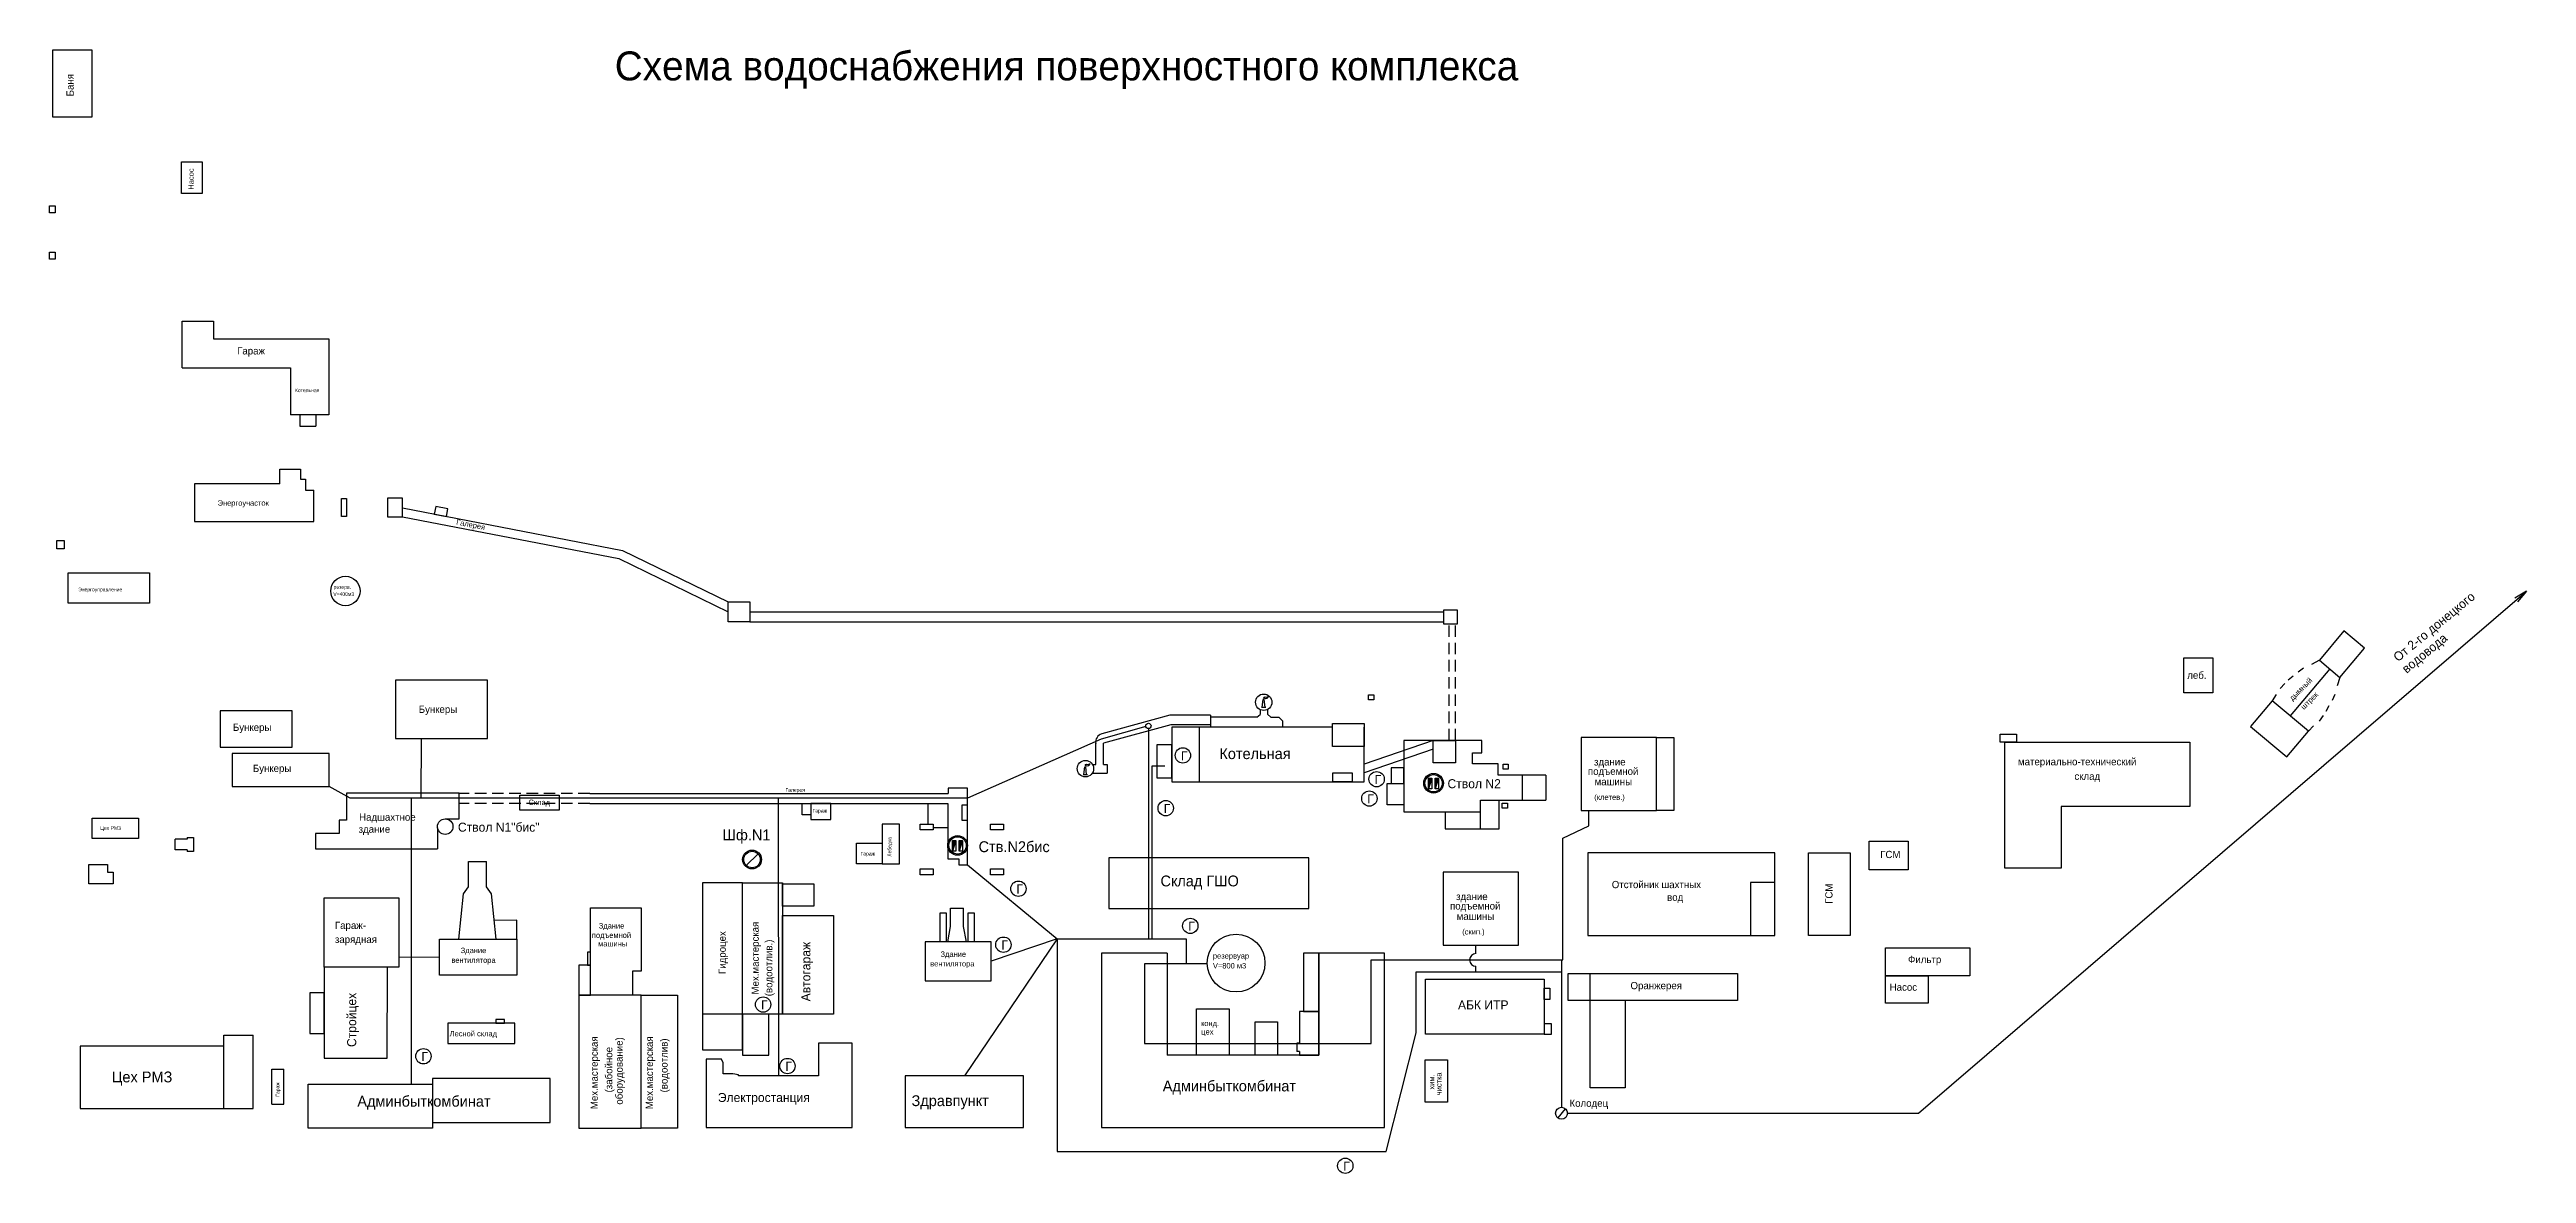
# Model space of a CAD drawing. Header units: millimetres. Extents: x -2360 to 3617, y 1487 to 1797.
# Drawn here: x 2933 to 3617, y 1487 to 1797 of the extents above; entities outside this region: 1.
import ezdxf

# ---------------------------------------------------------------- set-up
doc = ezdxf.new("R2010")
doc.units = ezdxf.units.MM
doc.linetypes.add('HIDDEN2', pattern=[4.7625, 3.175, -1.5875])
doc.layers.add('Пож тру', color=7, linetype='Continuous')

msp = doc.modelspace()

# ---------------------------------------------------------------- hatches: boundary and pattern name
h = msp.add_hatch(color=256)
h.paths.add_polyline_path([(3315.09, 1595.74), (3314.12, 1595.74), (3314.12, 1592.8)])
h.paths.add_polyline_path([(3316.91, 1595.74), (3315.94, 1595.74), (3315.94, 1592.8)])
h = msp.add_hatch(color=256)
h.paths.add_polyline_path([(3183.58, 1578.57), (3182.61, 1578.57), (3182.61, 1575.62)])
h.paths.add_polyline_path([(3185.4, 1578.57), (3184.43, 1578.57), (3184.43, 1575.62)])

# ---------------------------------------------------------------- linework, layer by layer
for p, q in [((2969.79, 1717.12), (2969.79, 1722.02)), ((2969.79, 1722.02), (2978.4, 1722.02)), ((2978.4, 1722.02), (2978.4, 1717.12)), ((2969.79, 1709.14), (2999.73, 1709.14)), ((2999.73, 1709.14), (2999.73, 1696.13)), ((3002.28, 1696.13), (3002.28, 1693.02)), ((3002.28, 1693.02), (3006.71, 1693.02)), ((3006.7, 1696.13), (3006.7, 1693.02)), ((2996.75, 1677.09), (2996.75, 1681.15)), ((2996.75, 1681.15), (3002.49, 1681.15)), ((3002.49, 1681.15), (3002.49, 1678.42)), ((3002.49, 1678.42), (3003.86, 1678.42)), ((3003.86, 1678.42), (3003.86, 1675.35)), ((3003.86, 1675.35), (3006.14, 1675.35)), ((3030.7, 1670.45), (3091.47, 1658.7)), ((3030.7, 1667.98), (3090.42, 1656.44)), ((-2359.98, 1657.71), (-2112.72, 1657.71)), ((3090.42, 1656.44), (3120.67, 1641.71)), ((3091.47, 1658.7), (3120.67, 1644.48)), ((3126.65, 1641.73), (3318.34, 1641.73)), ((3126.65, 1638.98), (3318.34, 1638.98)), ((3550.72, 1621.92), (3549.42, 1620.54)), ((3553.07, 1623.95), (3551.69, 1622.81)), ((3563.12, 1625.97), (3552.22, 1612.95)), ((3555.91, 1626.13), (3554.45, 1625.08)), ((3560.29, 1628.34), (3558.14, 1627.18)), ((3565.96, 1623.59), (3565.19, 1621.27)), ((3267.99, 1615.35), (3269.2, 1615.35)), ((3268.21, 1615.35), (3268.45, 1617.47)), ((3268.45, 1617.47), (3268.74, 1617.47)), ((3268.98, 1615.35), (3268.74, 1617.47)), ((3548.36, 1618.84), (3547.19, 1617.15)), ((3562.89, 1615.72), (3562.02, 1614.16)), ((3564.55, 1618.9), (3563.77, 1617.27)), ((3242.69, 1613.19), (3223.86, 1608.02)), ((3242.95, 1610.49), (3224.37, 1605.39)), ((3253.94, 1613.19), (3242.69, 1613.19)), ((3253.94, 1610.49), (3242.95, 1610.49)), ((3250.8, 1609.85), (3250.75, 1594.71)), ((3253.94, 1613.19), (3253.94, 1609.85)), ((3266.72, 1612.61), (3253.94, 1612.61)), ((3266.72, 1612.61), (3267.62, 1613.39)), ((3267.62, 1614.71), (3267.62, 1613.39)), ((3269.69, 1614.75), (3269.69, 1613.43)), ((3269.69, 1613.43), (3270.59, 1612.66)), ((3270.59, 1612.66), (3272.79, 1612.66)), ((3272.79, 1612.66), (3273.82, 1611.64)), ((3273.82, 1611.64), (3273.82, 1609.85)), ((3558.69, 1610.19), (3557.24, 1608.74)), ((3561.31, 1613.04), (3560.18, 1611.52)), ((3222.19, 1599.52), (3222.19, 1605.39)), ((3224.37, 1599.52), (3224.37, 1605.39)), ((3315.41, 1606.21), (3296.32, 1599.62)), ((3315.41, 1603.82), (3296.32, 1597.23)), ((3307.29, 1606.21), (3307.29, 1586.5)), ((3328.86, 1606.21), (3307.29, 1606.21)), ((3326.25, 1599.75), (3326.25, 1602.79)), ((3326.25, 1602.79), (3328.86, 1602.79)), ((3328.86, 1602.79), (3328.86, 1606.21)), ((3473.4, 1605.75), (3524.48, 1605.75)), ((3473.4, 1570.87), (3473.4, 1605.75)), ((3524.48, 1605.75), (3524.48, 1587.9)), ((3218.69, 1596.75), (3219.89, 1596.75)), ((3218.91, 1596.75), (3219.15, 1598.87)), ((3219.15, 1598.87), (3219.44, 1598.87)), ((3219.67, 1596.75), (3219.44, 1598.87)), ((3221.23, 1599.52), (3222.19, 1599.52)), ((3221.23, 1597.11), (3225.39, 1597.11)), ((3224.37, 1599.52), (3225.39, 1599.52)), ((3225.39, 1599.52), (3225.39, 1597.11)), ((3315.09, 1595.74), (3314.12, 1592.8)), ((3316.91, 1595.74), (3315.94, 1592.8)), ((3333.35, 1599.75), (3326.25, 1599.75)), ((3333.35, 1596.57), (3333.35, 1599.75)), ((3346.53, 1596.57), (3333.35, 1596.57)), ((3340.13, 1589.73), (3340.13, 1596.57)), ((3346.53, 1596.57), (3346.53, 1589.73)), ((3015.22, 1591.65), (3015.22, 1584.17)), ((3082.4, 1591.54), (3181.46, 1591.54)), ((3082.4, 1588.73), (3181.31, 1588.73)), ((3181.31, 1588.73), (3181.31, 1573.51)), ((3186.73, 1592.98), (3181.46, 1592.98)), ((3181.46, 1592.98), (3181.46, 1591.54)), ((3186.73, 1571.84), (3186.73, 1592.98)), ((3328.52, 1581.79), (3328.52, 1589.73)), ((3328.52, 1589.73), (3346.53, 1589.73)), ((3333.68, 1581.79), (3333.68, 1589.73)), ((3524.48, 1587.9), (3488.98, 1587.9)), ((3488.98, 1587.9), (3488.98, 1570.87)), ((3015.22, 1584.17), (3013.14, 1584.17)), ((3013.14, 1584.17), (3013.14, 1580.48)), ((3040.32, 1582.08), (3040.34, 1576.23)), ((3042.47, 1584.52), (3046.31, 1584.51)), ((3307.29, 1586.5), (3318.76, 1586.5)), ((3318.76, 1586.5), (3318.76, 1581.79)), ((3318.76, 1586.5), (3328.52, 1586.5)), ((3318.76, 1581.79), (3328.52, 1581.79)), ((3328.52, 1581.79), (3333.68, 1581.79)), ((2971.13, 1578.91), (2967.88, 1578.91)), ((2971.13, 1575.99), (2967.88, 1575.99)), ((2971.13, 1579.34), (2971.13, 1578.91)), ((2971.13, 1575.99), (2971.14, 1575.52)), ((3013.14, 1580.48), (3006.64, 1580.48)), ((3128.89, 1574.87), (3125.62, 1571.67)), ((3183.58, 1578.57), (3182.61, 1575.62)), ((3185.4, 1578.57), (3184.43, 1575.62)), ((2949.11, 1571.91), (2949.11, 1569.83)), ((2949.11, 1569.83), (2950.73, 1569.83)), ((3048.87, 1565.74), (3048.87, 1572.72)), ((3048.87, 1572.72), (3053.89, 1572.72)), ((3053.89, 1565.74), (3053.89, 1572.72)), ((3181.31, 1573.51), (3184.34, 1573.51)), ((3184.34, 1573.51), (3184.34, 1571.84)), ((3184.34, 1571.84), (3186.73, 1571.84)), ((3488.98, 1570.87), (3473.4, 1570.87)), ((3046.24, 1551.23), (3047.55, 1563.76)), ((3047.55, 1563.76), (3048.87, 1565.74)), ((3055.21, 1563.76), (3053.89, 1565.74)), ((3056.53, 1551.23), (3055.21, 1563.76)), ((3062.29, 1556.49), (3055.98, 1556.47)), ((3062.29, 1551.23), (3062.29, 1556.49)), ((3181.32, 1550.5), (3182.11, 1554.76)), ((3182.11, 1554.76), (3182.11, 1559.85)), ((3182.11, 1559.85), (3185.69, 1559.85)), ((3185.69, 1554.76), (3185.69, 1559.85)), ((3186.48, 1550.5), (3185.69, 1554.76)), ((3223.79, 1547.38), (3223.79, 1499.25)), ((3241.97, 1547.38), (3223.79, 1547.38)), ((3241.97, 1547.38), (3241.97, 1519.23)), ((3302, 1547.38), (3283.82, 1547.38)), ((3283.82, 1547.38), (3283.82, 1519.23)), ((3302, 1499.25), (3302, 1547.38)), ((3009.02, 1543.58), (3009.02, 1518.4)), ((3026.43, 1518.4), (3026.52, 1543.58)), ((3096.58, 1542.41), (3094.23, 1542.41)), ((3094.23, 1542.41), (3094.23, 1535.84)), ((3124.61, 1530.51), (3113.55, 1530.52)), ((2941.57, 1521.74), (2941.57, 1504.48)), ((2981.34, 1521.74), (2941.57, 1521.74)), ((2981.34, 1504.48), (2981.34, 1524.72)), ((2981.34, 1524.72), (2989.41, 1524.72)), ((2989.41, 1504.48), (2989.41, 1524.72)), ((3154.86, 1522.56), (3145.56, 1522.56)), ((3145.56, 1522.56), (3145.56, 1513.48)), ((3154.86, 1499.25), (3154.86, 1522.56)), ((3278.51, 1522.58), (3277.8, 1522.58)), ((3277.8, 1522.58), (3277.8, 1520.2)), ((3278.51, 1520.2), (3277.8, 1520.2)), ((2994.52, 1505.67), (2994.52, 1515.33)), ((2994.52, 1515.33), (2997.85, 1515.33)), ((2997.85, 1505.67), (2997.85, 1515.33)), ((3009.02, 1518.4), (3026.43, 1518.4)), ((3114.56, 1518.15), (3114.56, 1499.25)), ((3118.8, 1518.15), (3114.56, 1518.15)), ((3119.26, 1517.11), (3118.8, 1518.15)), ((3119.26, 1514.05), (3119.26, 1517.11)), ((3121.95, 1514.05), (3119.26, 1514.05)), ((3123.45, 1513.82), (3121.95, 1514.05)), ((3123.45, 1513.48), (3123.45, 1513.82)), ((3145.56, 1513.48), (3123.45, 1513.48)), ((3263.4, 1519.23), (3241.97, 1519.23)), ((3283.82, 1519.23), (3261.11, 1519.23)), ((2994.52, 1505.67), (2997.85, 1505.67)), ((2941.57, 1504.48), (2989.41, 1504.48)), ((3114.56, 1499.25), (3154.86, 1499.25)), ((3223.79, 1499.25), (3263.69, 1499.25)), ((3262.53, 1499.25), (3302, 1499.25))]:
    msp.add_line(p, q)
at = {"linetype": 'HIDDEN2'}
for p, q in [((3319.86, 1606.21), (3319.86, 1638.33)), ((3321.57, 1606.21), (3321.57, 1638.33)), ((3082.4, 1591.54), (3046.31, 1591.54)), ((3082.4, 1588.73), (3046.31, 1588.73))]:
    msp.add_line(p, q, dxfattribs=at)
at = {"color": 1}
msp.add_line((3016.23, 1590.22), (3010.36, 1593.45), dxfattribs=at)
for points in [[(2934.03, 1797.01), (2944.85, 1797.01), (2944.85, 1778.43), (2934.03, 1778.43)], [(2969.59, 1766.05), (2975.28, 1766.05), (2975.28, 1757.31), (2969.59, 1757.31)], [(2933.14, 1753.91), (2934.68, 1753.91), (2934.68, 1752.02), (2933.14, 1752.02)], [(2933.14, 1741.08), (2934.68, 1741.08), (2934.68, 1739.18), (2933.14, 1739.18)], [(3013.78, 1673.01), (3015.15, 1673.01), (3015.15, 1668.08), (3013.78, 1668.08)], [(3026.49, 1667.97), (3030.7, 1667.97), (3030.7, 1673.1), (3026.49, 1673.1)], [(3039.44, 1668.76), (3042.83, 1668.1), (3043.23, 1670.17), (3039.84, 1670.82)], [(2935.16, 1661.42), (2937.15, 1661.42), (2937.15, 1659.12), (2935.16, 1659.12)], [(2938.26, 1652.51), (2960.76, 1652.51), (2960.76, 1644.08), (2938.26, 1644.08)], [(3120.67, 1644.48), (3126.65, 1644.48), (3126.65, 1638.98), (3120.67, 1638.98)], [(3318.34, 1642.25), (3322.01, 1642.25), (3322.01, 1638.33), (3318.34, 1638.33)], [(3560.29, 1628.34), (3565.96, 1623.6), (3572.73, 1631.69), (3567.06, 1636.44)], [(3522.8, 1629.04), (3530.83, 1629.04), (3530.83, 1619.33), (3522.8, 1619.33)], [(3028.7, 1606.75), (3054.19, 1606.75), (3054.19, 1622.81), (3028.7, 1622.81)], [(3297.6, 1618.8), (3298.99, 1618.8), (3298.99, 1617.43), (3297.6, 1617.43)], [(3541.23, 1610.03), (3551.29, 1601.62), (3557.24, 1608.75), (3547.19, 1617.15)], [(2980.24, 1604.3), (3000.19, 1604.3), (3000.19, 1614.34), (2980.24, 1614.34)], [(3296.32, 1604.5), (3287.64, 1604.5), (3287.64, 1610.85), (3296.32, 1610.85)], [(2983.64, 1593.45), (3010.36, 1593.45), (3010.36, 1602.58), (2983.64, 1602.58)], [(3243.25, 1604.97), (3239.05, 1604.97), (3239.05, 1595.84), (3243.25, 1595.84)], [(3315.41, 1606.21), (3321.57, 1606.21), (3321.57, 1600), (3315.41, 1600)], [(3356.34, 1586.84), (3377.11, 1586.84), (3377.11, 1606.97), (3356.34, 1606.97)], [(3377.11, 1606.97), (3381.89, 1606.97), (3381.89, 1586.84), (3377.11, 1586.84)], [(3476.55, 1605.75), (3472.05, 1605.75), (3472.05, 1607.92), (3476.55, 1607.92)], [(3293, 1594.71), (3287.71, 1594.71), (3287.71, 1597.23), (3293, 1597.23)], [(3303.79, 1594.33), (3307.29, 1594.33), (3307.29, 1598.58), (3303.79, 1598.58)], [(3314.12, 1595.74), (3315.09, 1595.74), (3315.09, 1592.8), (3314.12, 1592.8)], [(3315.94, 1595.74), (3316.91, 1595.74), (3316.91, 1592.8), (3315.94, 1592.8)], [(3334.72, 1599.65), (3336.18, 1599.65), (3336.18, 1598.22), (3334.72, 1598.22)], [(3063.12, 1591.11), (3073.95, 1591.11), (3073.95, 1586.9), (3063.12, 1586.9)], [(3143.47, 1585.66), (3141.07, 1585.66), (3141.07, 1588.73), (3143.47, 1588.73)], [(3148.97, 1588.73), (3143.47, 1588.73), (3143.47, 1584.35), (3148.97, 1584.35)], [(3186.73, 1588.26), (3185.16, 1588.26), (3185.16, 1584.16), (3186.73, 1584.16)], [(3307.29, 1588.42), (3302.74, 1588.42), (3302.74, 1594.33), (3307.29, 1594.33)], [(3334.47, 1588.9), (3335.92, 1588.9), (3335.92, 1587.47), (3334.47, 1587.47)], [(2944.88, 1584.72), (2957.71, 1584.72), (2957.71, 1579.1), (2944.88, 1579.1)], [(3163.16, 1572.11), (3167.99, 1572.11), (3167.99, 1583.08), (3163.16, 1583.08)], [(3177.32, 1581.45), (3173.73, 1581.45), (3173.73, 1583.04), (3177.32, 1583.04)], [(3196.7, 1581.45), (3193.11, 1581.45), (3193.11, 1583.04), (3196.7, 1583.04)], [(3156.13, 1577.82), (3163.16, 1577.82), (3163.16, 1572.11), (3156.13, 1572.11)], [(3182.61, 1578.57), (3183.58, 1578.57), (3183.58, 1575.62), (3182.61, 1575.62)], [(3184.43, 1578.57), (3185.4, 1578.57), (3185.4, 1575.62), (3184.43, 1575.62)], [(3358.18, 1552.25), (3409.86, 1552.25), (3409.86, 1575.09), (3358.18, 1575.09)], [(3419.12, 1575.09), (3430.68, 1575.09), (3430.68, 1552.25), (3419.12, 1552.25)], [(3435.9, 1578.4), (3446.63, 1578.4), (3446.63, 1570.44), (3435.9, 1570.44)], [(3177.32, 1569.08), (3173.73, 1569.08), (3173.73, 1570.67), (3177.32, 1570.67)], [(3196.7, 1569.08), (3193.11, 1569.08), (3193.11, 1570.67), (3196.7, 1570.67)], [(3225.84, 1559.72), (3281.08, 1559.72), (3281.08, 1573.78), (3225.84, 1573.78)], [(3318.23, 1549.64), (3339, 1549.64), (3339, 1569.78), (3318.23, 1569.78)], [(3009.02, 1562.73), (3029.63, 1562.73), (3029.63, 1543.58), (3009.02, 1543.58)], [(3113.55, 1520.68), (3124.61, 1520.68), (3124.61, 1566.82), (3113.55, 1566.82)], [(3124.61, 1566.82), (3135.65, 1566.82), (3135.65, 1530.51), (3124.61, 1530.51)], [(3135.65, 1566.52), (3144.31, 1566.52), (3144.31, 1560.39), (3135.65, 1560.39)], [(3409.86, 1566.94), (3403.11, 1566.94), (3403.11, 1552.25), (3409.86, 1552.25)], [(3135.65, 1557.8), (3149.75, 1557.8), (3149.75, 1530.51), (3135.65, 1530.51)], [(3180.88, 1550.5), (3179.21, 1550.5), (3179.21, 1558.52), (3180.88, 1558.52)], [(3188.61, 1550.5), (3186.94, 1550.5), (3186.94, 1558.52), (3188.61, 1558.52)], [(3040.85, 1551.23), (3062.29, 1551.23), (3062.29, 1541.35), (3040.85, 1541.35)], [(3081.81, 1544.12), (3082.64, 1544.12), (3082.64, 1547.69), (3081.81, 1547.69)], [(3175.05, 1539.79), (3193.28, 1539.79), (3193.28, 1550.5), (3175.05, 1550.5)], [(3283.82, 1547.38), (3279.64, 1547.38), (3279.64, 1531.31), (3283.82, 1531.31)], [(3440.36, 1548.87), (3463.72, 1548.87), (3463.72, 1541.1), (3440.36, 1541.1)], [(3079.38, 1535.84), (3082.64, 1535.84), (3082.64, 1544.12), (3079.38, 1544.12)], [(3313.28, 1540.19), (3346.12, 1540.19), (3346.12, 1525.03), (3313.28, 1525.03)], [(3352.76, 1541.75), (3399.53, 1541.75), (3399.53, 1534.34), (3352.76, 1534.34)], [(3440.36, 1541.1), (3452.18, 1541.1), (3452.18, 1533.62), (3440.36, 1533.62)], [(3009.02, 1536.4), (3005.08, 1536.4), (3005.08, 1525.21), (3009.02, 1525.21)], [(3079.38, 1499.07), (3096.58, 1499.07), (3096.58, 1535.84), (3079.38, 1535.84)], [(3096.58, 1535.84), (3106.62, 1535.84), (3106.62, 1499.07), (3096.58, 1499.07)], [(3346.12, 1537.74), (3347.7, 1537.74), (3347.7, 1534.61), (3346.12, 1534.61)], [(3043.16, 1522.48), (3061.73, 1522.48), (3061.73, 1528.09), (3043.16, 1528.09)], [(3056.44, 1528.09), (3058.86, 1528.09), (3058.86, 1529.12), (3056.44, 1529.12)], [(3131.84, 1530.51), (3124.61, 1530.51), (3124.61, 1519.19), (3131.84, 1519.19)], [(3259.06, 1519.23), (3250.06, 1519.23), (3250.06, 1532.02), (3259.06, 1532.02)], [(3272.46, 1519.23), (3266.27, 1519.23), (3266.27, 1528.46), (3272.46, 1528.46)], [(3346.12, 1525.03), (3348.09, 1525.03), (3348.09, 1527.84), (3346.12, 1527.84)], [(3038.95, 1500.6), (3071.44, 1500.6), (3071.44, 1512.77), (3038.95, 1512.77)], [(3169.58, 1499.25), (3202.21, 1499.25), (3202.21, 1513.48), (3169.58, 1513.48)], [(3313.26, 1517.95), (3319.38, 1517.95), (3319.38, 1506.23), (3313.26, 1506.23)], [(3004.56, 1511.18), (3038.95, 1511.18), (3038.95, 1499.05), (3004.56, 1499.05)]]:
    msp.add_lwpolyline(points, close=True)
for points in [[(2969.79, 1709.14), (2969.79, 1717.12)], [(2978.4, 1717.12), (3010.31, 1717.12), (3010.31, 1696.13), (2999.73, 1696.13)], [(2996.75, 1677.09), (2973.18, 1677.09), (2973.18, 1666.66), (3006.14, 1666.66), (3006.14, 1675.35)], [(3268.54, 1617.82), (3268.73, 1618.11), (3269, 1618.25), (3269.37, 1618.15), (3269.71, 1618.26), (3269.81, 1618.39), (3269.73, 1618.01), (3269.45, 1617.81), (3269.14, 1617.71), (3268.88, 1617.81), (3268.71, 1617.85), (3268.54, 1617.82)], [(3287.64, 1609.85), (3243.25, 1609.85), (3243.25, 1594.71), (3296.32, 1594.71), (3296.32, 1609.85)], [(3219.24, 1599.22), (3219.43, 1599.51), (3219.7, 1599.64), (3220.07, 1599.55), (3220.4, 1599.66), (3220.51, 1599.79), (3220.43, 1599.41), (3220.15, 1599.21), (3219.84, 1599.11), (3219.58, 1599.21), (3219.41, 1599.25), (3219.24, 1599.22)], [(3046.31, 1584.51), (3046.31, 1591.65), (3015.22, 1591.65)], [(3175.94, 1583.04), (3175.94, 1588.73), (3181.31, 1588.73), (3181.31, 1582.02), (3177.32, 1582.02)], [(2967.88, 1575.99), (2967.88, 1578.91)], [(2971.13, 1579.34), (2972.94, 1579.34), (2972.94, 1575.52), (2971.14, 1575.52)], [(3006.64, 1580.48), (3006.64, 1576.23), (3040.34, 1576.23)], [(2950.73, 1569.83), (2950.73, 1566.52), (2943.98, 1566.52), (2943.98, 1571.91), (2949.11, 1571.91)], [(3096.58, 1535.84), (3096.58, 1535.84), (3082.64, 1535.84), (3082.64, 1559.96), (3096.58, 1559.96), (3096.58, 1542.41)], [(3368.44, 1534.34), (3368.44, 1510.17), (3358.81, 1510.17), (3358.81, 1541.75), (3368.44, 1541.75)], [(3278.51, 1520.2), (3278.51, 1519.23), (3283.82, 1519.23), (3283.82, 1531.31), (3278.51, 1531.31), (3278.51, 1522.58)]]:
    msp.add_lwpolyline(points)
for centre, radius in [((3014.89, 1647.48), 4.06), ((3268.61, 1616.75), 2.27), ((3219.35, 1598.39), 2.27), ((3315.53, 1594.36), 2.72), ((3315.53, 1594.36), 2.4), ((3042.45, 1582.37), 2.15), ((3127.24, 1573.28), 2.6), ((3127.24, 1573.28), 2.28), ((3184.03, 1577.18), 2.72), ((3184.03, 1577.18), 2.4), ((3260.97, 1544.68), 7.99)]:
    msp.add_circle(centre, radius)
msp.add_arc((3224.63, 1605.69), 2.46, 108.36532, 187.073)
at = {"layer": 'Пож тру', "color": 1}
for p, q in [((3449.5, 1503.17), (3617.49, 1647.43)), ((3617.49, 1647.43), (3614.24, 1645.48)), ((3617.49, 1647.43), (3615.06, 1644.52)), ((3236.05, 1610.01), (3223.68, 1606.57)), ((3236.75, 1609.48), (3236.75, 1551.39)), ((3035.86, 1590.22), (3035.9, 1606.75)), ((3223.68, 1606.57), (3186.73, 1590.22)), ((3237.77, 1551.39), (3237.77, 1599.19)), ((3237.77, 1599.19), (3241.28, 1599.19)), ((3186.73, 1590.22), (3016.23, 1590.22)), ((3033.06, 1590.22), (3033.06, 1511.18)), ((3134.44, 1590.22), (3134.5, 1513.48)), ((3351.28, 1579.19), (3358.41, 1582.6)), ((3358.41, 1582.6), (3358.41, 1586.84)), ((3351.28, 1545.53), (3351.28, 1579.19)), ((3186.73, 1571.84), (3211.52, 1551.39)), ((3211.52, 1551.39), (3185.89, 1513.48)), ((3211.52, 1551.39), (3193.28, 1545.15)), ((3211.52, 1551.39), (3247.19, 1551.39)), ((3211.52, 1551.39), (3211.52, 1492.58)), ((3247.19, 1551.39), (3247.19, 1544.46)), ((3327.22, 1547.28), (3327.22, 1549.64)), ((3040.85, 1546.29), (3029.63, 1546.25)), ((3252.98, 1544.46), (3235.71, 1544.46)), ((3235.71, 1544.46), (3235.71, 1522.42)), ((3298.27, 1522.42), (3298.27, 1545.53)), ((3298.27, 1545.53), (3351.28, 1545.53)), ((3310.72, 1525.37), (3310.72, 1542.29)), ((3310.72, 1542.29), (3350.89, 1542.29)), ((3327.22, 1542.29), (3327.22, 1543.79)), ((3350.89, 1545.53), (3350.89, 1504.81)), ((3235.71, 1522.42), (3298.27, 1522.42)), ((3302.46, 1492.58), (3310.72, 1525.37)), ((3351.94, 1504.43), (3349.84, 1501.91)), ((3352.54, 1503.17), (3449.5, 1503.17)), ((3211.52, 1492.58), (3302.46, 1492.58))]:
    msp.add_line(p, q, dxfattribs=at)
for centre, radius in [((3236.75, 1610.2), 0.727), ((3246.27, 1602.06), 2.12), ((3299.81, 1595.48), 2.12), ((3241.53, 1587.47), 2.12), ((3297.79, 1590.14), 2.12), ((3200.83, 1565.22), 2.12), ((3248.32, 1554.94), 2.12), ((3196.68, 1549.75), 2.12), ((3130.3, 1533.21), 2.12), ((3036.44, 1518.91), 2.12), ((3137.02, 1516.22), 2.12), ((3350.89, 1503.17), 1.64), ((3291.15, 1488.65), 2.12)]:
    msp.add_circle(centre, radius, dxfattribs=at)
msp.add_arc((3327.22, 1545.53), 1.74, 90, 270, dxfattribs=at)

# ---------------------------------------------------------------- texts
for s, height, p in [('Схема водоснабжения поверхностного комплекса', 8, (3089.3, 1788.58)), ('Гараж', 2, (2984.97, 1712.85)), ('Котельная', 1, (3000.94, 1702.43)), ('Энергоучасток', 1.5, (2979.58, 1671.06)), ('Энергоуправление', 1, (2941.07, 1647.4)), ('V=400м3', 1, (3011.55, 1646.13)), ('резерв.', 1, (3011.62, 1648.08)), ('леб.', 2, (3523.77, 1623.21)), ('Бункеры', 2, (3035.14, 1613.79)), ('Бункеры', 2, (2983.81, 1608.82)), ('Котельная', 3, (3256.35, 1601.03)), ('материально-технический', 2, (3477, 1599.32)), ('Бункеры', 2, (2989.31, 1597.48)), ('Ствол N2', 2.5, (3319.39, 1592.98)), ('подъемной', 2, (3358.18, 1596.67)), ('здание', 2, (3359.86, 1599.27)), ('машины', 2, (3360.03, 1593.79)), ('склад', 2, (3492.6, 1595.3)), ('Склад', 1.5, (3065.46, 1588.34)), ('Галерея', 1, (3136.47, 1592)), ('(клетев.)', 1.5, (3359.94, 1589.76)), ('Цех РМЗ', 1, (2947.15, 1581.47)), ('здание', 2, (3018.53, 1580.67)), ('Надшахтное', 2, (3018.67, 1584)), ('Ствол N1"бис"', 2.5, (3045.97, 1580.97)), ('Шф.N1', 3, (3119.1, 1578.58)), ('Гараж', 1, (3143.97, 1586.26)), ('Гараж', 1, (3157.22, 1574.39)), ('Ств.N2бис', 3, (3189.83, 1575.32)), ('ГСМ', 2, (3438.93, 1573.68)), ('Склад ГШО', 3, (3240.09, 1565.86)), ('Отстойник шахтных', 2, (3364.77, 1565.37)), ('подъемной', 2, (3320.07, 1559.47)), ('здание', 2, (3321.75, 1562.07)), ('вод', 2, (3380.05, 1561.85)), ('Гараж-', 2, (3011.98, 1554.09)), ('Здание', 1.5, (3084.88, 1554.21)), ('машины', 2, (3321.92, 1556.6)), ('(скип.)', 1.5, (3323.46, 1552.57)), ('зарядная', 2, (3011.98, 1550.21)), ('Здание', 1.5, (3046.74, 1547.42)), ('подъемной', 1.5, (3083, 1551.61)), ('машины', 1.5, (3084.71, 1549.26)), ('Здание', 1.5, (3179.31, 1546.38)), ('резервуар', 1.5, (3254.57, 1545.89)), ('Фильтр', 2, (3446.62, 1544.66)), ('вентилятора', 1.5, (3044.16, 1544.72)), ('вентилятора', 1.5, (3176.45, 1543.74)), ('V=800 м3', 1.5, (3254.57, 1543.18)), ('АБК ИТР', 2.5, (3322.28, 1531.85)), ('Оранжерея', 2, (3369.94, 1537.45)), ('Насос', 2, (3441.55, 1537.02)), ('конд.', 1.5, (3251.3, 1527.26)), ('Лесной склад', 1.5, (3043.69, 1524.42)), ('цех', 1.5, (3251.36, 1524.92)), ('Цех РМЗ', 3, (2950.31, 1511.7)), ('Админбыткомбинат', 3, (3018.18, 1504.99)), ('Электростанция', 2.5, (3117.79, 1506.27)), ('Здравпункт', 3, (3171.3, 1505.14)), ('Админбыткомбинат', 3, (3240.71, 1509.21))]:
    msp.add_text(s, height=height).set_placement(p)
for s, height, rotation, p in [('Баня', 2, 90, (2939.82, 1784.18)), ('Насос', 1.5, 90, (2972.99, 1758.39)), ('Галерея', 1.5, 349.06211, (3045.41, 1665.84)), ('дымный', 1.5, 45, (3552.86, 1617.05)), ('штрек', 1.5, 45, (3555.99, 1614.57)), ('Лебедка', 1, 90, (3165.72, 1574.06)), ('ГСМ', 2, 90, (3425.76, 1561.03)), ('Мех.мастерская', 2, 90, (3129.1, 1535.98)), ('Гидроцех', 2, 90, (3119.98, 1541.65)), ('(водоотлив.)', 2, 90, (3132.84, 1535.5)), ('Автогараж', 2.5, 90, (3143.35, 1534.09)), ('Стройцех', 2.5, 90, (3017.87, 1521.47)), ('Мех.мастерская', 2, 90, (3084.62, 1504.3)), ('(забойное', 2, 90, (3088.65, 1508.92)), ('оборудование)', 2, 90, (3091.51, 1505.54)), ('Мех.мастерская', 2, 90, (3099.87, 1504.3)), ('(водоотлив)', 2, 90, (3103.9, 1508.92)), ('хим.', 1.5, 90, (3315.75, 1509.72)), ('чистка', 1.5, 90, (3317.73, 1508.14)), ('Гараж', 1, 90, (2996.66, 1507.73))]:
    msp.add_text(s, height=height, rotation=rotation).set_placement(p)
for s, p in [('От 2-го донецкого', (3582, 1627.8)), ('водовода', (3584.38, 1624.58))]:
    msp.add_text(s, height=2.5, rotation=39.40832, dxfattribs=at).set_placement(p)
for s, height, p in [('Г', 2.5, (3245.72, 1600.72)), ('Г', 2.5, (3299.26, 1594.14)), ('Г', 2.5, (3240.99, 1586.13)), ('Г', 2.5, (3297.24, 1588.8)), ('Г', 2.5, (3200.28, 1563.88)), ('Г', 2.5, (3247.77, 1553.6)), ('Г', 2.5, (3196.13, 1548.41)), ('Г', 2.5, (3129.75, 1531.87)), ('Г', 2.5, (3035.89, 1517.57)), ('Г', 2.5, (3136.47, 1514.88)), ('Колодец', 2, (3353.09, 1504.95)), ('Г', 2.5, (3290.61, 1487.31))]:
    msp.add_text(s, height=height, dxfattribs=at).set_placement(p)

doc.saveas('drawing.dxf')
